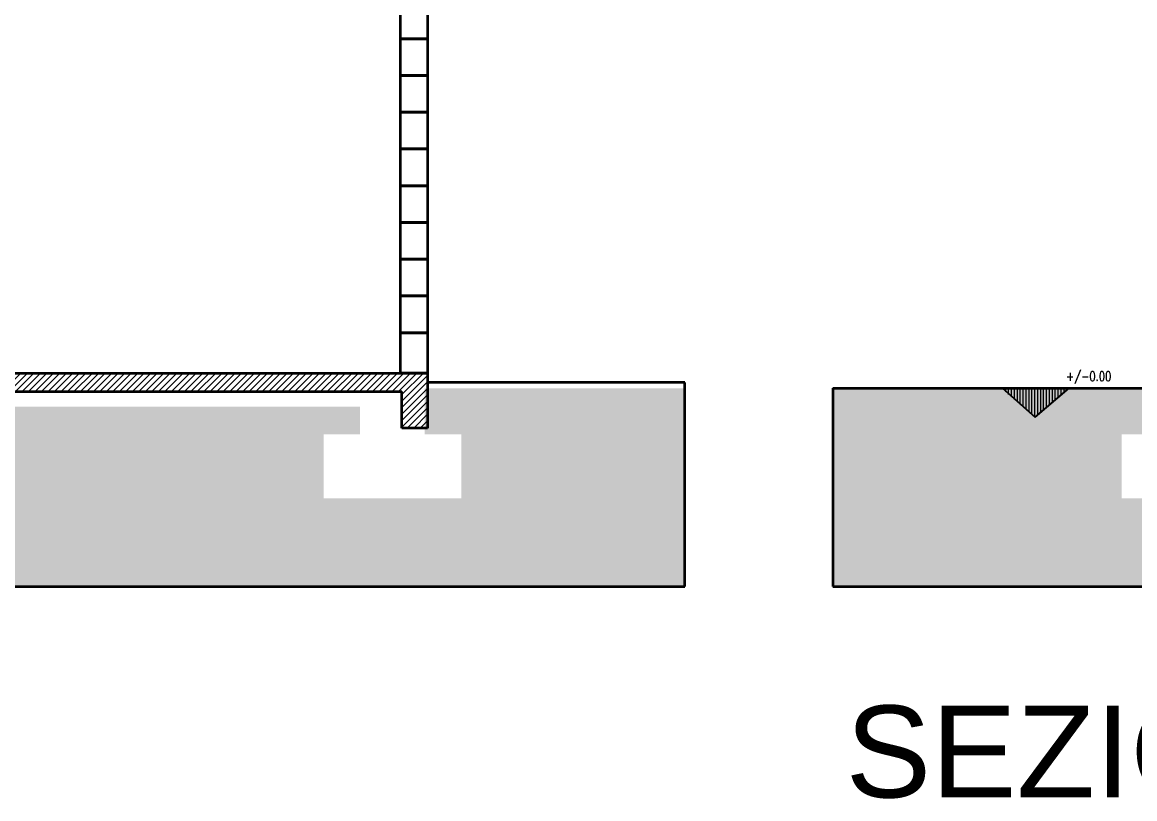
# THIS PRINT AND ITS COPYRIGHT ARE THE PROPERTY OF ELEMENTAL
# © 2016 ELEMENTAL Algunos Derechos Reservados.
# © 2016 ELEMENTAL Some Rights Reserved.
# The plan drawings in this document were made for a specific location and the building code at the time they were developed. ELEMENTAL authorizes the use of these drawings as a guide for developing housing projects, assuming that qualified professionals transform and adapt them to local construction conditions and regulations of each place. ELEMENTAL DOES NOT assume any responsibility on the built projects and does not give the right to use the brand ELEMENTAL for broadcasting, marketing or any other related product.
# Model space of a CAD drawing. Header units: metres. Extents: x -90 to 10476, y -9 to 23.
# Drawn here: x -54.55 to -48.5, y 2.66 to 6.89 of the extents above; entities that cross this region are included whole.
import ezdxf

# ---------------------------------------------------------------- set-up
doc = ezdxf.new("R2010")
doc.units = ezdxf.units.M
doc.header["$LTSCALE"] = 5
doc.header["$MEASUREMENT"] = 0
for name, color, linetype, lineweight in [('A-ANNO-NOTE', 7, 'Continuous', 35), ('A-ELEV-MBE1', 7, 'Continuous', 35), ('A-ELEV-PATT', 255, 'Continuous', 18), ('A-SECT-MCUT', 7, 'Continuous', 35), ('A-SECT-PATT', 8, 'Continuous', 18)]:
    doc.layers.add(name, color=color, linetype=linetype, lineweight=lineweight)
doc.layers.add('quote', color=3, linetype='Continuous')
doc.layers.add('sezioni', color=1, linetype='Continuous')
doc.styles.add('E-ROMANS', font='romans.shx', dxfattribs={"width": 0.8})
doc.styles.get("Standard").update_dxf_attribs({"font": 'arial.ttf'})

msp = doc.modelspace()

# ---------------------------------------------------------------- hatches: boundary and pattern name
at = {"layer": 'A-ELEV-PATT'}
h = msp.add_hatch(dxfattribs=at)
h.set_pattern_fill('ANSI31', color=256, scale=0.005, angle=225, style=0)
h.set_pattern_definition([(270, (155.446246, -126.925708), (0.015875, -4e-17), [])])
h.paths.add_polyline_path([(-49.2211, 4.8979), (-49.0371, 4.7393), (-48.8531, 4.8979)])
at = {"layer": 'A-SECT-PATT'}
h = msp.add_hatch(dxfattribs=at)
h.set_pattern_fill('ANSI31', color=256, scale=0.2, style=0)
h.set_pattern_definition([(45, (-60.260665, 3.701666), (-0.01767767, 0.01767767), [])])
h.paths.add_polyline_path([(-52.3474, 4.9808), (-52.4874, 4.9808), (-55.3399, 4.9808), (-55.4891, 4.9808), (-58.35, 4.9808), (-58.49, 4.9808), (-58.49, 4.6808), (-58.35, 4.6808), (-58.35, 4.8808), (-55.4891, 4.8808), (-55.4891, 4.6808), (-55.3399, 4.6808), (-55.3399, 4.8808), (-52.4874, 4.8808), (-52.4874, 4.6808), (-52.3474, 4.6808)])
h = msp.add_hatch(dxfattribs=at)
h.set_pattern_fill('DOTS', color=256, style=0)
h.set_pattern_definition([(0, (-107.35043, 1.00305), (0.03125, 0.0625), [0, -0.0625])])
h.paths.add_polyline_path([(-52.9141, 4.6479), (-52.715, 4.6479), (-52.715, 4.7979), (-55.2549, 4.7979), (-55.2549, 4.6479), (-55.0557, 4.6479), (-55.0557, 4.2979), (-55.8057, 4.2979), (-55.8057, 4.6479), (-55.6066, 4.6479), (-55.6066, 4.7979), (-58.1527, 4.7979), (-58.1527, 4.6479), (-57.9536, 4.6479), (-57.9536, 4.2979), (-58.7036, 4.2979), (-58.7036, 4.6479), (-58.5044, 4.6479), (-58.5044, 4.7979), (-58.5058, 4.7979), (-58.5058, 4.8979), (-60.2765, 4.8979), (-60.2765, 3.8188), (-50.947, 3.8188), (-50.947, 4.2979), (-50.947, 4.5575), (-50.947, 4.6479), (-50.947, 4.7979), (-50.947, 4.8979), (-52.3633, 4.8979), (-52.3633, 4.7979), (-52.3633, 4.6479), (-52.1641, 4.6479), (-52.1641, 4.2979), (-52.9141, 4.2979)])
h = msp.add_hatch(dxfattribs=at)
h.set_pattern_fill('DOTS', color=256, style=0)
h.set_pattern_definition([(0, (-97.21378, 1.00305), (0.03125, 0.0625), [0, -0.0625])])
h.paths.add_polyline_path([(-42.7775, 4.6479), (-42.5783, 4.6479), (-42.5783, 4.7979), (-45.1182, 4.7979), (-45.1182, 4.6479), (-44.9191, 4.6479), (-44.9191, 4.2979), (-45.6691, 4.2979), (-45.6691, 4.6479), (-45.4699, 4.6479), (-45.4699, 4.7979), (-48.0161, 4.7979), (-48.0161, 4.6479), (-47.8169, 4.6479), (-47.8169, 4.2979), (-48.5669, 4.2979), (-48.5669, 4.6479), (-48.3677, 4.6479), (-48.3677, 4.7979), (-48.3692, 4.7979), (-48.3692, 4.8979), (-50.1399, 4.8979), (-50.1399, 3.8188), (-40.8104, 3.8188), (-40.8104, 4.2979), (-40.8104, 4.5575), (-40.8104, 4.6479), (-40.8104, 4.7979), (-40.8104, 4.8979), (-42.2266, 4.8979), (-42.2266, 4.7979), (-42.2266, 4.6479), (-42.0275, 4.6479), (-42.0275, 4.2979), (-42.7775, 4.2979)])

# ---------------------------------------------------------------- linework, layer by layer
at = {"layer": 'A-ANNO-NOTE'}
for p, q in [((-50.947, 4.9284), (-52.3474, 4.9284)), ((-50.947, 3.8188), (-50.947, 4.9284)), ((-50.1399, 4.8979), (-48.3533, 4.8979)), ((-60.2765, 3.8188), (-50.947, 3.8188)), ((-50.1399, 3.8188), (-40.8104, 3.8188))]:
    msp.add_line(p, q, dxfattribs=at)
at = {"layer": 'A-ELEV-MBE1'}
msp.add_line((-50.1399, 4.8979), (-50.1399, 3.8188), dxfattribs=at)
at = {"layer": 'A-SECT-MCUT'}
for p, q in [((-55.3399, 4.9808), (-52.4874, 4.9808)), ((-52.4874, 4.9808), (-52.3474, 4.9808)), ((-52.3474, 4.9808), (-52.3474, 4.6808)), ((-55.3399, 4.8808), (-52.4874, 4.8808)), ((-52.4874, 4.6808), (-52.4874, 4.8808)), ((-52.3474, 4.6808), (-52.4874, 4.6808))]:
    msp.add_line(p, q, dxfattribs=at)
for points in [[(-52.4945, 7.0006), (-52.3474, 7.0006), (-52.3474, 6.8006), (-52.4945, 6.8006)], [(-52.4945, 6.8006), (-52.3474, 6.8006), (-52.3474, 6.6006), (-52.4945, 6.6006)], [(-52.4945, 6.6006), (-52.3474, 6.6006), (-52.3474, 6.4006), (-52.4945, 6.4006)], [(-52.4945, 6.4006), (-52.3474, 6.4006), (-52.3474, 6.2006), (-52.4945, 6.2006)], [(-52.4945, 6.2006), (-52.3474, 6.2006), (-52.3474, 6.0006), (-52.4945, 6.0006)], [(-52.4945, 6.0006), (-52.3474, 6.0006), (-52.3474, 5.8006), (-52.4945, 5.8006)], [(-52.4945, 5.8006), (-52.3474, 5.8006), (-52.3474, 5.6006), (-52.4945, 5.6006)], [(-52.4945, 5.6006), (-52.3474, 5.6006), (-52.3474, 5.4006), (-52.4945, 5.4006)], [(-52.4945, 5.4006), (-52.3474, 5.4006), (-52.3474, 5.2006), (-52.4945, 5.2006)], [(-52.4945, 5.2006), (-52.3474, 5.2006), (-52.3474, 4.9808), (-52.4945, 4.9808)]]:
    msp.add_lwpolyline(points, close=True, dxfattribs=at)
at = {"layer": 'quote'}
for p, q in [((-49.2167, 4.8979), (-49.0382, 4.7397)), ((-48.8533, 4.8979), (-49.2167, 4.8979)), ((-49.0382, 4.7397), (-48.8533, 4.8979))]:
    msp.add_line(p, q, dxfattribs=at)

# ---------------------------------------------------------------- texts
at = {"layer": 'quote', "insert": (-48.87, 4.9885), "char_height": 0.05, "attachment_point": 1, "style": 'E-ROMANS'}
msp.add_mtext('+/-0.00', dxfattribs=at)
at = {"layer": 'sezioni', "insert": (-50.0705, 3.1701), "char_height": 0.5, "attachment_point": 1}
msp.add_mtext_dynamic_manual_height_columns('SEZIONE B-B', width=5792.642923, gutter_width=12.5, heights=[0], dxfattribs=at)

doc.saveas('drawing.dxf')
